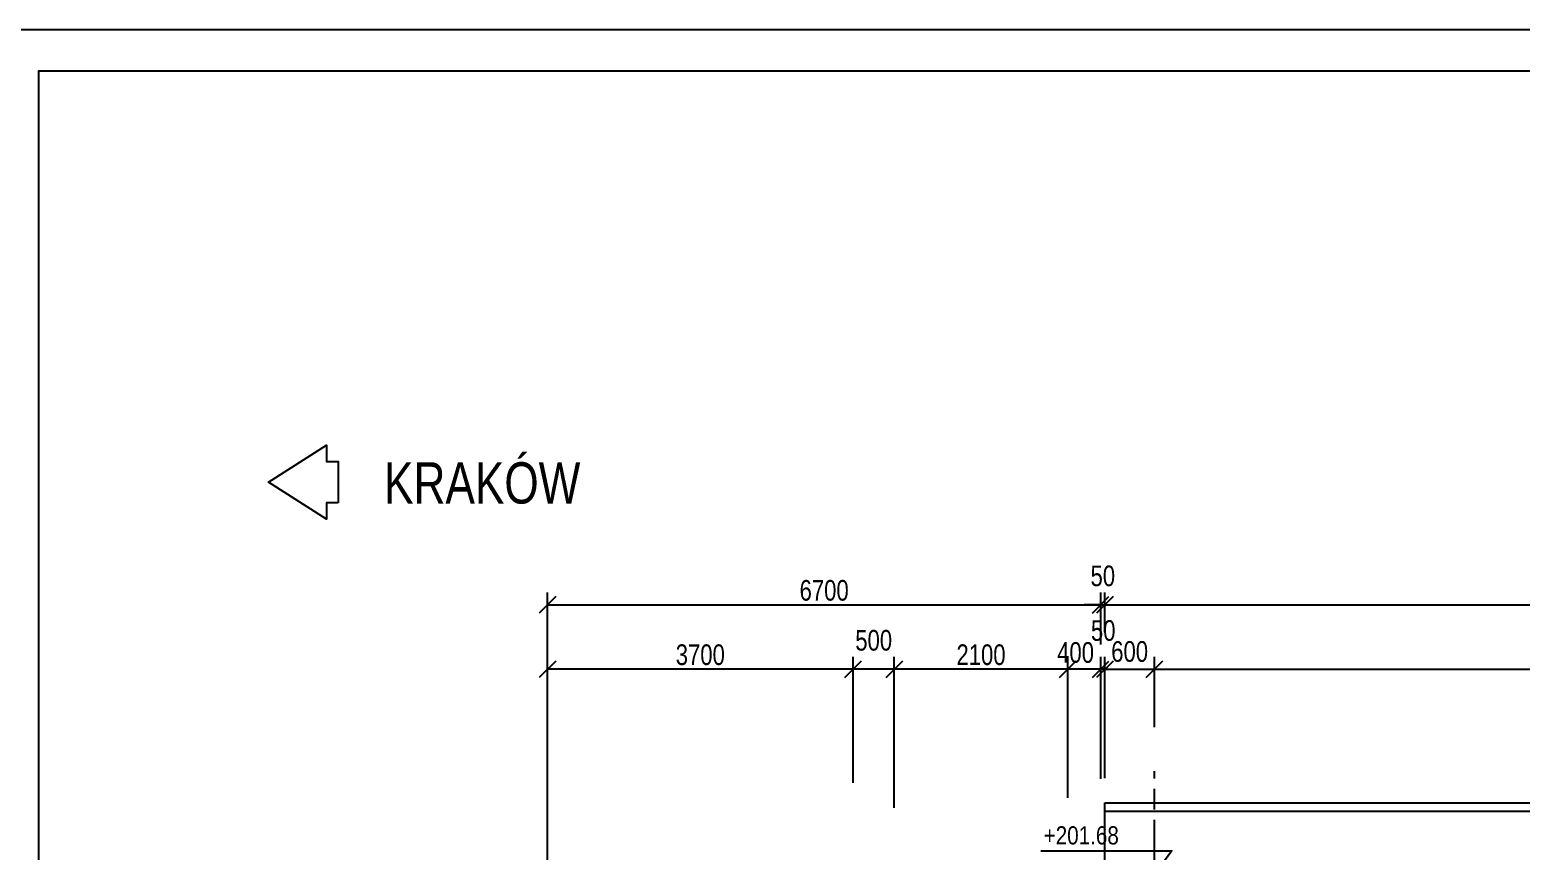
# Model space of a CAD drawing. Header units: millimetres. Extents: x -1069826 to 2704411, y -432732 to 412301.
# Drawn here: x 431710 to 449772, y -19232 to -9282 of the extents above; entities that cross this region are included whole.
import ezdxf

# ---------------------------------------------------------------- set-up
doc = ezdxf.new("R2010")
doc.units = ezdxf.units.MM
doc.header["$LTSCALE"] = 1000
doc.header["$MEASUREMENT"] = 0
doc.linetypes.add('HIDDEN', pattern=[0.375, 0.25, -0.125])
for name, color, linetype in [('0-RA0-W', 7, 'Continuous'), ('0-RAM-L', 7, 'Continuous'), ('0-T', 7, 'Continuous')]:
    doc.layers.add(name, color=color, linetype=linetype)
doc.styles.add('CDMSTYLE', font='CDMSIMPL', dxfattribs={"width": 0.8, "bigfont": 'CDMBIGPL'})
doc.dimstyles.new('CDMOG-MM-100', dxfattribs={"dimscale": 100, "dimtxt": 2.5, "dimasz": 2, "dimexe": 1.5, "dimexo": 3, "dimgap": 0.5, "dimtad": 1, "dimdec": 0, "dimrnd": 1, "dimzin": 1, "dimdsep": 46, "dimtxsty": 'CDMSTYLE', "dimblk": 'OBLIQUE', "dimblk1": 'OBLIQUE', "dimblk2": 'OBLIQUE', "dimsah": 1, "dimcen": -2.5, "dimclrd": 9, "dimclre": 9, "dimclrt": 9, "dimadec": 0, "dimazin": 0, "dimtfac": 1, "dimtmove": 2, "dimatfit": 3, "dimldrblk": 'OBLIQUE', "dimfxl": 1, "dimtvp": 1, "dimtolj": 1, "dimtzin": 0, "dimarcsym": 0})

# ---------------------------------------------------------------- blocks, each defined once
blk = doc.blocks.new('_OBLIQUE')
at = {"color": 0, "linetype": 'ByBlock'}
blk.add_line((-0.5, -0.5), (0.5, 0.5), dxfattribs=at)
blk = doc.blocks.new('*D659')
at = {"color": 9, "linetype": 'ByBlock', "transparency": 16777216}
for p, q in [((476330, -17731), (476330, -16879)), ((445330, -17029), (476330, -17029))]:
    blk.add_line(p, q, dxfattribs=at)
at = {"layer": 'Defpoints', "color": 0, "linetype": 'ByBlock', "transparency": 16777216}
for p in [(476330, -17029), (445330, -18031), (476330, -18031)]:
    blk.add_point(p, dxfattribs=at)
at = {"color": 9, "linetype": 'ByBlock', "transparency": 16777216, "xscale": 200, "yscale": 200, "zscale": 200, "rotation": 180}
blk.add_blockref('_OBLIQUE', (445330, -17029), dxfattribs=at)
at = {"color": 9, "linetype": 'ByBlock', "transparency": 16777216, "xscale": 200, "yscale": 200, "zscale": 200}
blk.add_blockref('_OBLIQUE', (476330, -17029), dxfattribs=at)
at = {"color": 9, "linetype": 'ByBlock', "transparency": 16777216, "insert": (460830, -16854), "char_height": 250, "attachment_point": 5, "style": 'CDMSTYLE'}
blk.add_mtext('\\A1;\\C1;31000', dxfattribs=at)
blk = doc.blocks.new('*D660')
at = {"color": 9, "linetype": 'ByBlock', "transparency": 16777216}
for p, q in [((444730, -16579), (444730, -16099)), ((444730, -16249), (476930, -16249)), ((476930, -17213), (476930, -16099))]:
    blk.add_line(p, q, dxfattribs=at)
at = {"layer": 'Defpoints', "color": 0, "linetype": 'ByBlock', "transparency": 16777216}
for p in [(476930, -16249), (444730, -16879), (476930, -17513)]:
    blk.add_point(p, dxfattribs=at)
at = {"color": 9, "linetype": 'ByBlock', "transparency": 16777216, "xscale": 200, "yscale": 200, "zscale": 200, "rotation": 180}
blk.add_blockref('_OBLIQUE', (444730, -16249), dxfattribs=at)
at = {"color": 9, "linetype": 'ByBlock', "transparency": 16777216, "xscale": 200, "yscale": 200, "zscale": 200}
blk.add_blockref('_OBLIQUE', (476930, -16249), dxfattribs=at)
at = {"color": 9, "linetype": 'ByBlock', "transparency": 16777216, "insert": (460830, -16074), "char_height": 250, "attachment_point": 5, "style": 'CDMSTYLE'}
blk.add_mtext('\\A1;\\C1;32200', dxfattribs=at)
blk = doc.blocks.new('*D666')
at = {"color": 9, "linetype": 'ByBlock', "transparency": 16777216}
for p, q in [((437980, -19396), (437980, -16879)), ((441680, -17906), (441680, -16879)), ((441680, -17029), (437980, -17029))]:
    blk.add_line(p, q, dxfattribs=at)
at = {"layer": 'Defpoints', "color": 0, "linetype": 'ByBlock', "transparency": 16777216}
for p in [(437980, -17029), (441680, -18206), (437980, -19696)]:
    blk.add_point(p, dxfattribs=at)
at = {"color": 9, "linetype": 'ByBlock', "transparency": 16777216, "xscale": 200, "yscale": 200, "zscale": 200, "rotation": 180}
blk.add_blockref('_OBLIQUE', (437980, -17029), dxfattribs=at)
at = {"color": 9, "linetype": 'ByBlock', "transparency": 16777216, "xscale": 200, "yscale": 200, "zscale": 200}
blk.add_blockref('_OBLIQUE', (441680, -17029), dxfattribs=at)
at = {"color": 9, "linetype": 'ByBlock', "transparency": 16777216, "insert": (439830, -16854), "char_height": 250, "attachment_point": 5, "style": 'CDMSTYLE'}
blk.add_mtext('\\A1;3700', dxfattribs=at)
blk = doc.blocks.new('*D667')
at = {"color": 9, "linetype": 'ByBlock', "transparency": 16777216}
for p, q in [((437980, -17932), (437980, -16099)), ((437980, -16249), (444680, -16249)), ((444680, -16729), (444680, -16099))]:
    blk.add_line(p, q, dxfattribs=at)
at = {"layer": 'Defpoints', "color": 0, "linetype": 'ByBlock', "transparency": 16777216}
for p in [(444680, -16249), (444680, -17029), (437980, -18232)]:
    blk.add_point(p, dxfattribs=at)
at = {"color": 9, "linetype": 'ByBlock', "transparency": 16777216, "xscale": 200, "yscale": 200, "zscale": 200, "rotation": 180}
blk.add_blockref('_OBLIQUE', (437980, -16249), dxfattribs=at)
at = {"color": 9, "linetype": 'ByBlock', "transparency": 16777216, "xscale": 200, "yscale": 200, "zscale": 200}
blk.add_blockref('_OBLIQUE', (444680, -16249), dxfattribs=at)
at = {"color": 9, "linetype": 'ByBlock', "transparency": 16777216, "insert": (441330, -16074), "char_height": 250, "attachment_point": 5, "style": 'CDMSTYLE'}
blk.add_mtext('\\A1;6700', dxfattribs=at)
blk = doc.blocks.new('*D675')
at = {"color": 9, "linetype": 'ByBlock', "transparency": 16777216}
for p, q in [((444730, -18348), (444730, -16879)), ((445330, -17731), (445330, -16879)), ((444730, -17029), (445330, -17029))]:
    blk.add_line(p, q, dxfattribs=at)
at = {"layer": 'Defpoints', "color": 0, "linetype": 'ByBlock', "transparency": 16777216}
for p in [(445330, -17029), (445330, -18031), (444730, -18648)]:
    blk.add_point(p, dxfattribs=at)
at = {"color": 9, "linetype": 'ByBlock', "transparency": 16777216, "xscale": 200, "yscale": 200, "zscale": 200, "rotation": 180}
blk.add_blockref('_OBLIQUE', (444730, -17029), dxfattribs=at)
at = {"color": 9, "linetype": 'ByBlock', "transparency": 16777216, "xscale": 200, "yscale": 200, "zscale": 200}
blk.add_blockref('_OBLIQUE', (445330, -17029), dxfattribs=at)
at = {"color": 9, "linetype": 'ByBlock', "transparency": 16777216, "insert": (445030, -16815), "char_height": 250, "attachment_point": 5, "style": 'CDMSTYLE'}
blk.add_mtext('\\A1;600', dxfattribs=at)
blk = doc.blocks.new('*D676')
at = {"color": 9, "linetype": 'ByBlock', "transparency": 16777216}
for p, q in [((442180, -18708), (442180, -16879)), ((444280, -18086), (444280, -16879)), ((444280, -17029), (442180, -17029))]:
    blk.add_line(p, q, dxfattribs=at)
at = {"layer": 'Defpoints', "color": 0, "linetype": 'ByBlock', "transparency": 16777216}
for p in [(442180, -17029), (444280, -18386), (442180, -19008)]:
    blk.add_point(p, dxfattribs=at)
at = {"color": 9, "linetype": 'ByBlock', "transparency": 16777216, "xscale": 200, "yscale": 200, "zscale": 200, "rotation": 180}
blk.add_blockref('_OBLIQUE', (442180, -17029), dxfattribs=at)
at = {"color": 9, "linetype": 'ByBlock', "transparency": 16777216, "xscale": 200, "yscale": 200, "zscale": 200}
blk.add_blockref('_OBLIQUE', (444280, -17029), dxfattribs=at)
at = {"color": 9, "linetype": 'ByBlock', "transparency": 16777216, "insert": (443230, -16854), "char_height": 250, "attachment_point": 5, "style": 'CDMSTYLE'}
blk.add_mtext('\\A1;2100', dxfattribs=at)
blk = doc.blocks.new('*D677')
at = {"color": 9, "linetype": 'ByBlock', "transparency": 16777216}
for p, q in [((444280, -18586), (444280, -16879)), ((444680, -17029), (444280, -17029))]:
    blk.add_line(p, q, dxfattribs=at)
at = {"layer": 'Defpoints', "color": 0, "linetype": 'ByBlock', "transparency": 16777216}
for p in [(444280, -17029), (444280, -18886), (444680, -20456)]:
    blk.add_point(p, dxfattribs=at)
at = {"color": 9, "linetype": 'ByBlock', "transparency": 16777216, "xscale": 200, "yscale": 200, "zscale": 200, "rotation": 180}
blk.add_blockref('_OBLIQUE', (444280, -17029), dxfattribs=at)
at = {"color": 9, "linetype": 'ByBlock', "transparency": 16777216, "xscale": 200, "yscale": 200, "zscale": 200}
blk.add_blockref('_OBLIQUE', (444680, -17029), dxfattribs=at)
at = {"color": 9, "linetype": 'ByBlock', "transparency": 16777216, "insert": (444375, -16827), "char_height": 250, "attachment_point": 5, "style": 'CDMSTYLE'}
blk.add_mtext('\\A1;400', dxfattribs=at)
blk = doc.blocks.new('*D678')
at = {"color": 9, "linetype": 'ByBlock', "transparency": 16777216}
for p, q in [((441680, -18406), (441680, -16879)), ((442180, -18001), (442180, -16879)), ((442180, -17029), (441680, -17029))]:
    blk.add_line(p, q, dxfattribs=at)
at = {"layer": 'Defpoints', "color": 0, "linetype": 'ByBlock', "transparency": 16777216}
for p in [(441680, -17029), (442180, -18301), (441680, -18706)]:
    blk.add_point(p, dxfattribs=at)
at = {"color": 9, "linetype": 'ByBlock', "transparency": 16777216, "xscale": 200, "yscale": 200, "zscale": 200, "rotation": 180}
blk.add_blockref('_OBLIQUE', (441680, -17029), dxfattribs=at)
at = {"color": 9, "linetype": 'ByBlock', "transparency": 16777216, "xscale": 200, "yscale": 200, "zscale": 200}
blk.add_blockref('_OBLIQUE', (442180, -17029), dxfattribs=at)
at = {"color": 9, "linetype": 'ByBlock', "transparency": 16777216, "insert": (441930, -16679), "char_height": 250, "attachment_point": 5, "style": 'CDMSTYLE'}
blk.add_mtext('\\A1;500', dxfattribs=at)
blk = doc.blocks.new('*D679')
at = {"color": 9, "linetype": 'ByBlock', "transparency": 16777216}
for p, q in [((444680, -18354), (444680, -16879)), ((444680, -17029), (444480, -17029)), ((444730, -17029), (444680, -17029)), ((444730, -17029), (444680, -17029)), ((444730, -17029), (444930, -17029))]:
    blk.add_line(p, q, dxfattribs=at)
at = {"layer": 'Defpoints', "color": 0, "linetype": 'ByBlock', "transparency": 16777216}
for p in [(444680, -17029), (444680, -18654), (444730, -18648)]:
    blk.add_point(p, dxfattribs=at)
at = {"color": 9, "linetype": 'ByBlock', "transparency": 16777216, "xscale": 200, "yscale": 200, "zscale": 200}
blk.add_blockref('_OBLIQUE', (444680, -17029), dxfattribs=at)
at = {"color": 9, "linetype": 'ByBlock', "transparency": 16777216, "xscale": 200, "yscale": 200, "zscale": 200, "rotation": 180}
blk.add_blockref('_OBLIQUE', (444730, -17029), dxfattribs=at)
at = {"color": 9, "linetype": 'ByBlock', "transparency": 16777216, "insert": (444710, -16561), "char_height": 250, "attachment_point": 5, "style": 'CDMSTYLE'}
blk.add_mtext('\\A1;50', dxfattribs=at)
blk = doc.blocks.new('*D680')
at = {"color": 9, "linetype": 'ByBlock', "transparency": 16777216}
for p, q in [((444680, -16249), (444480, -16249)), ((444680, -16481), (444680, -16099)), ((444680, -16249), (444730, -16249)), ((444680, -16249), (444730, -16249)), ((444730, -16579), (444730, -16099)), ((444730, -16249), (444930, -16249))]:
    blk.add_line(p, q, dxfattribs=at)
at = {"layer": 'Defpoints', "color": 0, "linetype": 'ByBlock', "transparency": 16777216}
for p in [(444730, -16249), (444680, -16781), (444730, -16879)]:
    blk.add_point(p, dxfattribs=at)
at = {"color": 9, "linetype": 'ByBlock', "transparency": 16777216, "xscale": 200, "yscale": 200, "zscale": 200}
blk.add_blockref('_OBLIQUE', (444680, -16249), dxfattribs=at)
at = {"color": 9, "linetype": 'ByBlock', "transparency": 16777216, "xscale": 200, "yscale": 200, "zscale": 200, "rotation": 180}
blk.add_blockref('_OBLIQUE', (444730, -16249), dxfattribs=at)
at = {"color": 9, "linetype": 'ByBlock', "transparency": 16777216, "insert": (444705, -15899), "char_height": 250, "attachment_point": 5, "style": 'CDMSTYLE'}
blk.add_mtext('\\A1;50', dxfattribs=at)
blk = doc.blocks.new('00KOTA1')
at = {"color": 0, "linetype": 'Continuous'}
blk.add_lwpolyline([(13.74, 2.86), (-2.11, 2.86), (0, 0), (0, 6.11)], dxfattribs=at)
at = {"color": 0, "linetype": 'Continuous', "style": 'CDMSTYLE', "width": 0.85}
blk.add_attdef('%%P000.000', (0.42, 3.63), '', height=2.2, dxfattribs=at)

msp = doc.modelspace()

# ---------------------------------------------------------------- linework, layer by layer
at = {"layer": '0-RAM-L', "color": 3, "linetype": 'Continuous'}
for points in [[(429866.0549, -38982.0875), (509335.9971, -38982.0875), (509335.9971, -9282.0875), (429866.0549, -9282.0875)], [(431814.8398, -38482.0875), (508835.9971, -38482.0875), (508835.9971, -9782.0875), (431814.8398, -9782.0875)]]:
    msp.add_lwpolyline(points, close=True, dxfattribs=at)
at = {"layer": '0-T', "color": 9, "linetype": 'HIDDEN'}
msp.add_line((445330.1172, -21351.0448), (445330.1172, -18262.086), dxfattribs=at)
at = {"layer": '0-T', "color": 9, "linetype": 'Continuous'}
for p, q in [((444730.1172, -18647.6844), (453830.1172, -18647.6844)), ((444730.1172, -19496.1741), (444730.1172, -18647.6844)), ((444730.1172, -18747.6844), (476930.1172, -18747.6844))]:
    msp.add_line(p, q, dxfattribs=at)
at = {"layer": '0-T', "color": 3, "linetype": 'Continuous'}
msp.add_lwpolyline([(435443.0388, -15012.0114), (435300.8028, -15012.0114), (435300.8028, -15212.0114), (434600.8028, -14762.0114), (435300.8028, -14312.0114), (435300.8028, -14512.0114), (435443.0388, -14512.0114), (435443.0388, -15012.0114)], dxfattribs=at)

# ---------------------------------------------------------------- block references
at = {"layer": '0-RA0-W', "color": 1, "linetype": 'Continuous'}
ref = msp.add_blockref('00KOTA1', (445330.1172, -19514.2094), dxfattribs=dict(at, xscale=-100, yscale=100, zscale=100))
ref.add_attrib('%%P000.000', '+201.68', (443988.417, -19150.8138), dxfattribs={"layer": '0', "color": 0, "linetype": 'Continuous', "height": 220, "style": 'CDMSTYLE', "width": 0.85})

# ---------------------------------------------------------------- texts
at = {"layer": '0-T', "color": 3, "linetype": 'Continuous', "style": 'CDMSTYLE', "width": 0.8}
msp.add_text('KRAKÓW', height=500, dxfattribs=at).set_placement((436000.1704, -15021.3792))

# ---------------------------------------------------------------- dimensions: what is measured, and where the dimension line sits
at = {"layer": '0-T', "color": 9, "linetype": 'Continuous'}
for base, p1, p2, picture, middle in [((444730.1172, -16248.6817), (444680.1172, -16781.4597), (444730.1172, -16878.7918), '*D680', (444705.1172, -15898.6817)), ((444680.1172, -16248.6817), (437980.1172, -18231.9995), (444680.1172, -17028.7918), '*D667', (441330.1172, -16073.6817)), ((441680.1172, -17028.7918), (442180.1172, -18300.5327), (441680.1172, -18706.0622), '*D678', (441930.1172, -16678.7918)), ((437980.1172, -17028.7918), (441680.1172, -18206.0622), (437980.1172, -19696.1741), '*D666', (439830.1172, -16853.7918)), ((442180.1172, -17028.7918), (444280.1172, -18386.2086), (442180.1172, -19008.0757), '*D676', (443230.1172, -16853.7918))]:
    dim = msp.add_linear_dim(base=base, p1=p1, p2=p2, dimstyle='CDMOG-MM-100', dxfattribs=at)
    dim.commit()
    dim.dimension.update_dxf_attribs({"geometry": picture, "text_midpoint": middle})
dim = msp.add_linear_dim(base=(476930.1172, -16248.6817), p1=(444730.1172, -16878.7918), p2=(476930.1172, -17513.2381), text='\\C1;<>', dimstyle='CDMOG-MM-100', dxfattribs=at)
dim.commit()
dim.dimension.update_dxf_attribs({"geometry": '*D660', "text_midpoint": (460830.1172, -16073.6817)})
for base, p1, p2, picture, middle in [((444680.1172, -17028.7918), (444730.1172, -18647.6844), (444680.1172, -18653.7187), '*D679', (444710.1172, -16560.9226)), ((444280.1172, -17028.7918), (444680.1172, -20456.1741), (444280.1172, -18886.2086), '*D677', (444374.8006, -16827.4417))]:
    dim = msp.add_linear_dim(base=base, p1=p1, p2=p2, dimstyle='CDMOG-MM-100', override={"dimse1": 1}, dxfattribs=at)
    dim.commit()
    dim.dimension.update_dxf_attribs({"geometry": picture, "text_midpoint": middle, "dimtype": 160})
at = {"layer": '0-T', "color": 1, "linetype": 'Continuous'}
dim = msp.add_linear_dim(base=(445330.1172, -17028.7918), p1=(444730.1172, -18647.6844), p2=(445330.1172, -18031.4283), dimstyle='CDMOG-MM-100', dxfattribs=at)
dim.commit()
dim.dimension.update_dxf_attribs({"geometry": '*D675', "text_midpoint": (445030.1172, -16815.408), "dimtype": 160})
at = {"layer": '0-T', "color": 9, "linetype": 'Continuous'}
dim = msp.add_linear_dim(base=(476330.1172, -17028.7918), p1=(445330.1172, -18031.4283), p2=(476330.1172, -18031.4283), text='\\C1;<>', dimstyle='CDMOG-MM-100', override={"dimse1": 1}, dxfattribs=at)
dim.commit()
dim.dimension.update_dxf_attribs({"geometry": '*D659', "text_midpoint": (460830.1172, -16853.7918)})

doc.saveas('drawing.dxf')
